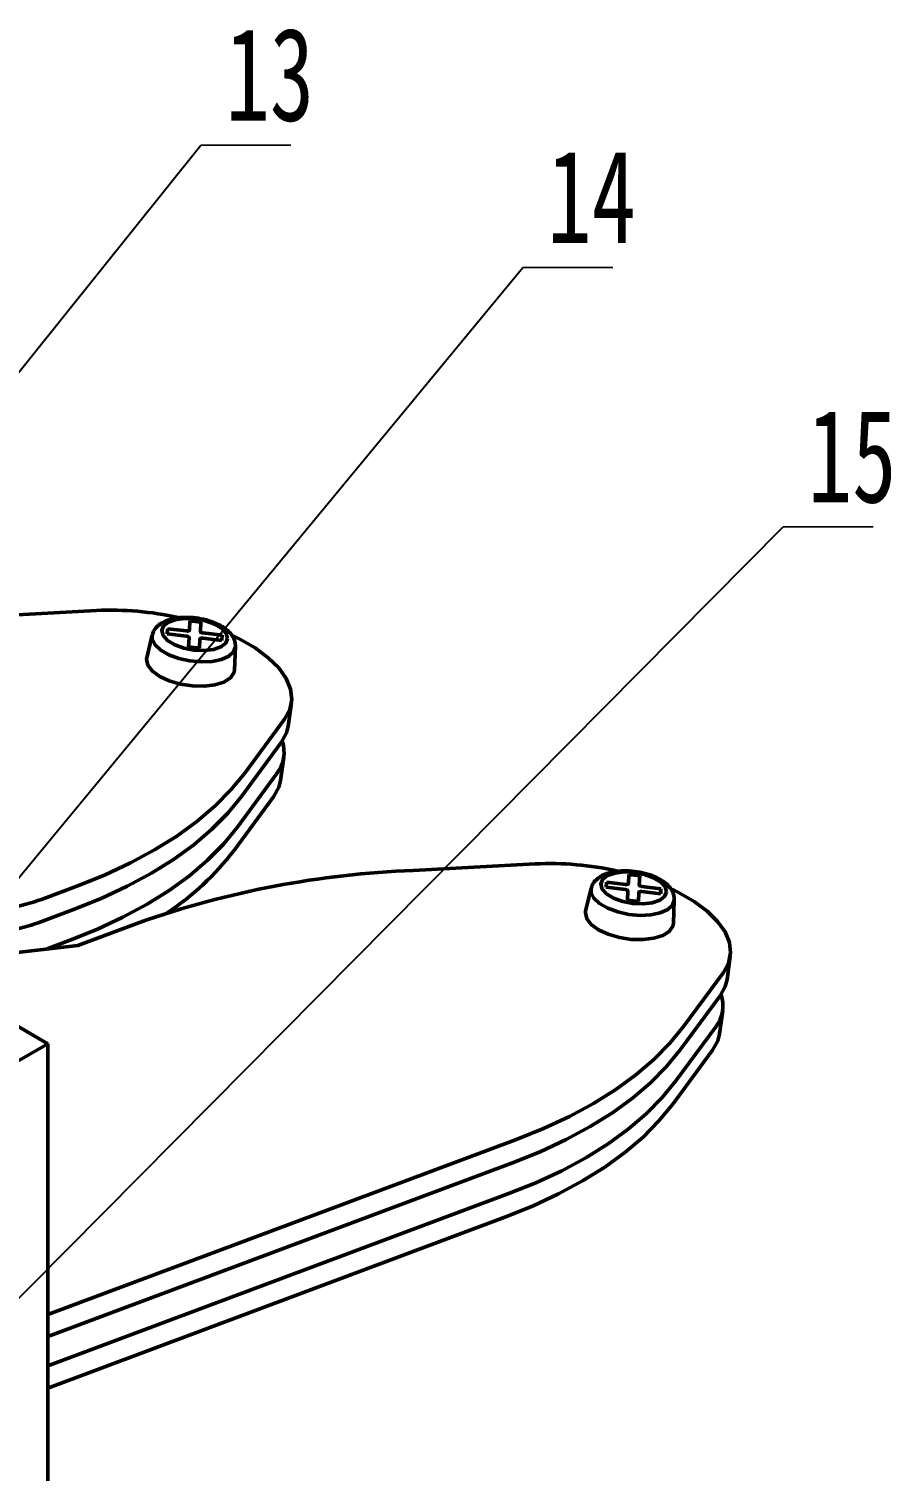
# Model space of a CAD drawing. Header units: millimetres. Extents: x 141 to 982, y 511 to 1105.
# Drawn here: x 769.1 to 801.5, y 732 to 786.2 of the extents above; entities that cross this region are included whole.
import ezdxf

# ---------------------------------------------------------------- set-up
doc = ezdxf.new("R2010")
doc.units = ezdxf.units.MM
doc.header["$LTSCALE"] = 0.3
doc.layers.add('粗实线', color=7, linetype='Continuous', lineweight=50)
doc.layers.add('细实线', color=3, linetype='Continuous', lineweight=18)
doc.styles.add('SLDTEXTSTYLE0', font='TXT', dxfattribs={"width": 0.7})
doc.styles.get("Standard").update_dxf_attribs({"font": 'txt', "bigfont": 'gbcbig.shx'})
doc.dimstyles.new('SLDDIMSTYLE0', dxfattribs={"dimtxt": 0, "dimasz": 4.08, "dimexe": 0, "dimexo": 0.0625, "dimgap": 0, "dimtad": 0, "dimtih": 1, "dimtoh": 1, "dimdec": 0, "dimrnd": 1e-09, "dimzin": 0, "dimdsep": 46, "dimtxsty": 'Standard', "dimsah": 1, "dimcen": 0.09, "dimadec": 0, "dimazin": 0, "dimtfac": 4.08, "dimtdec": 0, "dimtofl": 0, "dimtmove": 0, "dimatfit": 3, "dimfxl": 1, "dimfrac": 2, "dimtolj": 1, "dimtzin": 0, "dimarcsym": 0})

msp = doc.modelspace()

# ---------------------------------------------------------------- linework, layer by layer
at = {"layer": '粗实线'}
for p, q in [((771.663, 764.352), (767.076, 764.107)), ((775.16, 763.617), (775.178, 763.958)), ((775.178, 763.958), (775.588, 763.909)), ((775.588, 763.909), (775.57, 763.568)), ((773.763, 763.436), (773.555, 762.579)), ((774.328, 763.475), (774.338, 763.669)), ((775.049, 763.389), (774.328, 763.475)), ((774.338, 763.669), (775.059, 763.582)), ((775.129, 762.989), (775.146, 763.33)), ((775.556, 763.28), (775.539, 762.939)), ((776.379, 763.229), (775.658, 763.315)), ((775.667, 763.509), (776.388, 763.422)), ((776.388, 763.422), (776.379, 763.229)), ((775.539, 762.939), (775.129, 762.989)), ((776.852, 762.116), (776.888, 762.997)), ((773.545, 762.51), (773.555, 762.579)), ((778.871, 760.009), (778.994, 760.884)), ((777.236, 758.242), (778.734, 760.27)), ((777.113, 757.367), (778.611, 759.395)), ((778.584, 757.967), (778.707, 758.842)), ((776.95, 756.2), (778.448, 758.229)), ((776.827, 755.325), (778.325, 757.354)), ((788.162, 754.828), (783.575, 754.582)), ((790.827, 753.951), (790.837, 754.144)), ((790.837, 754.144), (791.558, 754.058)), ((791.66, 754.093), (791.677, 754.434)), ((791.677, 754.434), (792.087, 754.384)), ((792.087, 754.384), (792.07, 754.043)), ((769.599, 753.495), (770.922, 753.989)), ((790.262, 753.911), (790.054, 753.054)), ((791.548, 753.864), (790.827, 753.951)), ((791.628, 753.464), (791.645, 753.805)), ((792.038, 753.415), (791.628, 753.464)), ((792.055, 753.756), (792.038, 753.415)), ((792.878, 753.704), (792.157, 753.791)), ((792.167, 753.984), (792.887, 753.898)), ((792.887, 753.898), (792.878, 753.704)), ((793.352, 752.591), (793.387, 753.473)), ((769.476, 752.62), (770.8, 753.114)), ((790.044, 752.986), (790.054, 753.054)), ((773.279, 752.628), (770.958, 751.761)), ((769.808, 751.638), (770.636, 751.947)), ((795.37, 750.484), (795.493, 751.359)), ((793.735, 748.717), (795.233, 750.746)), ((793.613, 747.842), (795.111, 749.871)), ((795.083, 748.443), (795.206, 749.318)), ((768.661, 748.751), (769.84, 748.071)), ((793.449, 746.675), (794.947, 748.704)), ((769.84, 748.071), (672.259, 691.738)), ((769.84, 748.071), (769.84, 739.905)), ((793.326, 745.8), (794.824, 747.829)), ((769.84, 737.895), (787.421, 744.464)), ((769.84, 737.065), (787.299, 743.589)), ((769.84, 735.96), (787.135, 742.423)), ((769.84, 735.131), (787.012, 741.548)), ((769.84, 739.905), (769.84, 671.86))]:
    msp.add_line(p, q, dxfattribs=at)
at = {"layer": '粗实线', "flags": 128}
for points in [[(776.596, 763.3), (776.544, 763.488), (776.377, 763.672), (776.109, 763.835), (775.769, 763.959), (775.388, 764.034), (775.004, 764.052), (774.654, 764.01), (774.374, 763.913), (774.19, 763.771), (774.121, 763.598), (774.172, 763.41), (774.34, 763.225), (774.607, 763.063), (774.948, 762.938), (775.329, 762.864), (775.713, 762.846), (776.062, 762.888), (776.342, 762.984), (776.526, 763.126), (776.596, 763.3)], [(776.888, 762.994), (776.82, 762.801), (776.641, 762.636), (776.363, 762.512), (776.009, 762.438), (775.603, 762.419), (775.177, 762.456), (774.761, 762.548), (774.387, 762.686), (774.082, 762.861), (773.869, 763.06), (773.763, 763.269), (773.764, 763.438)], [(775.146, 763.33), (775.145, 763.339), (775.139, 763.349), (775.131, 763.358), (775.119, 763.366), (775.104, 763.374), (775.087, 763.38), (775.068, 763.385), (775.049, 763.389)], [(775.059, 763.582), (775.078, 763.581), (775.097, 763.581), (775.114, 763.584), (775.13, 763.588), (775.142, 763.593), (775.152, 763.6), (775.158, 763.609), (775.16, 763.617)], [(775.658, 763.315), (775.638, 763.317), (775.619, 763.316), (775.602, 763.314), (775.587, 763.31), (775.574, 763.304), (775.564, 763.297), (775.558, 763.289), (775.556, 763.28)], [(775.57, 763.568), (775.572, 763.559), (775.577, 763.549), (775.586, 763.54), (775.598, 763.531), (775.613, 763.524), (775.63, 763.517), (775.648, 763.512), (775.667, 763.509)], [(778.734, 760.27), (778.929, 760.627), (779.005, 761.006), (778.96, 761.399), (778.795, 761.798), (778.514, 762.194), (778.124, 762.579), (777.631, 762.943), (777.048, 763.28), (776.802, 763.401)], [(776.852, 762.116), (776.831, 762.008), (776.7, 761.817), (776.457, 761.664), (776.12, 761.558), (775.715, 761.508), (775.272, 761.518), (774.824, 761.586), (774.403, 761.709), (774.041, 761.876), (773.765, 762.075), (773.596, 762.292), (773.545, 762.51), (773.545, 762.51)], [(778.611, 759.395), (778.806, 759.752), (778.871, 760.009)], [(770.922, 753.989), (771.966, 754.409), (772.943, 754.865), (773.85, 755.354), (774.684, 755.875), (775.442, 756.426), (776.122, 757.005), (776.72, 757.611), (777.236, 758.242)], [(778.325, 757.354), (778.52, 757.71), (778.584, 757.967)], [(770.8, 753.114), (771.843, 753.534), (772.821, 753.99), (773.728, 754.479), (774.562, 755), (775.319, 755.551), (775.999, 756.13), (776.598, 756.736), (777.113, 757.367)], [(770.636, 751.947), (771.68, 752.368), (772.657, 752.823), (773.564, 753.312), (774.398, 753.833), (775.156, 754.384), (775.835, 754.964), (776.434, 755.57), (776.95, 756.2)], [(793.095, 753.775), (793.044, 753.963), (792.876, 754.148), (792.609, 754.31), (792.268, 754.435), (791.887, 754.509), (791.503, 754.527), (791.154, 754.485), (790.873, 754.389), (790.689, 754.247), (790.62, 754.073), (790.671, 753.885), (790.839, 753.701), (791.106, 753.538), (791.447, 753.414), (791.828, 753.339), (792.212, 753.322), (792.561, 753.363), (792.841, 753.46), (793.025, 753.602), (793.095, 753.775)], [(791.558, 754.058), (791.577, 754.056), (791.596, 754.057), (791.614, 754.059), (791.629, 754.063), (791.642, 754.069), (791.651, 754.076), (791.657, 754.084), (791.66, 754.093)], [(792.07, 754.043), (792.071, 754.034), (792.076, 754.024), (792.085, 754.015), (792.097, 754.007), (792.112, 753.999), (792.129, 753.993), (792.147, 753.988), (792.167, 753.984)], [(793.387, 753.469), (793.319, 753.276), (793.14, 753.112), (792.862, 752.988), (792.508, 752.913), (792.102, 752.894), (791.676, 752.931), (791.26, 753.023), (790.886, 753.161), (790.581, 753.337), (790.368, 753.536), (790.262, 753.744), (790.263, 753.913)], [(791.645, 753.805), (791.644, 753.814), (791.638, 753.824), (791.63, 753.833), (791.618, 753.842), (791.603, 753.849), (791.586, 753.856), (791.568, 753.861), (791.548, 753.864)], [(792.157, 753.791), (792.137, 753.792), (792.119, 753.792), (792.101, 753.789), (792.086, 753.785), (792.073, 753.78), (792.064, 753.773), (792.058, 753.765), (792.055, 753.756)], [(795.233, 750.746), (795.428, 751.102), (795.504, 751.481), (795.459, 751.875), (795.294, 752.274), (795.013, 752.67), (794.623, 753.054), (794.131, 753.418), (793.548, 753.755), (793.301, 753.876)], [(793.352, 752.591), (793.331, 752.483), (793.199, 752.293), (792.956, 752.139), (792.619, 752.033), (792.215, 751.983), (791.771, 751.993), (791.323, 752.062), (790.902, 752.184), (790.54, 752.351), (790.264, 752.55), (790.095, 752.767), (790.044, 752.986), (790.044, 752.986)], [(770.958, 751.761), (768.686, 751.502), (766.471, 751.182), (764.318, 750.804), (762.233, 750.366), (760.222, 749.872), (758.289, 749.321), (756.44, 748.716), (754.678, 748.058), (753.01, 747.349), (751.438, 746.59), (750.407, 746.035)], [(795.111, 749.871), (795.305, 750.227), (795.37, 750.484)], [(787.421, 744.464), (788.465, 744.885), (789.443, 745.34), (790.35, 745.829), (791.183, 746.35), (791.941, 746.901), (792.621, 747.481), (793.22, 748.086), (793.735, 748.717)], [(794.824, 747.829), (795.019, 748.185), (795.083, 748.443)], [(787.299, 743.589), (788.343, 744.01), (789.32, 744.465), (790.227, 744.954), (791.061, 745.475), (791.819, 746.026), (792.498, 746.605), (793.097, 747.211), (793.613, 747.842)], [(787.135, 742.423), (788.179, 742.843), (789.156, 743.298), (790.063, 743.787), (790.897, 744.308), (791.655, 744.859), (792.334, 745.439), (792.933, 746.045), (793.449, 746.675)], [(787.012, 741.548), (788.056, 741.968), (789.033, 742.423), (789.94, 742.912), (790.774, 743.433), (791.532, 743.984), (792.212, 744.564), (792.81, 745.17), (793.326, 745.8)]]:
    msp.add_lwpolyline(points, dxfattribs=at)
at = {"layer": '粗实线'}
for centre, radius, start, end in [((772.218, 752.807), 11.558, 77.4348, 92.75), ((777.415, 759.023), 1.302, 322.4431, 18.9506), ((768.698, 761.534), 10.229, 303.3851, 322.6268), ((784.916, 719.418), 35.19, 92.1839, 109.3093), ((788.717, 743.283), 11.558, 77.4348, 92.75), ((766.778, 761.445), 8.436, 274.1011, 289.5337), ((766.655, 760.57), 8.436, 274.1011, 289.5337), ((793.914, 749.498), 1.302, 322.4431, 18.9506)]:
    msp.add_arc(centre, radius, start, end, dxfattribs=at)
for points, knots in [([(776.888, 762.992), (776.885, 763.056), (776.878, 763.203), (776.774, 763.414), (776.592, 763.617), (776.328, 763.797), (775.987, 763.947), (775.597, 764.05), (775.191, 764.1), (774.793, 764.093), (774.425, 764.027), (774.123, 763.904), (773.909, 763.727), (773.788, 763.563), (773.776, 763.459), (773.773, 763.437)], [0, 0, 0, 0, 0.0558282, 0.1268508, 0.2024927, 0.2882565, 0.3789285, 0.4683771, 0.557072, 0.646194, 0.7368503, 0.8310351, 0.9093793, 0.9804646, 1, 1, 1, 1]), ([(793.387, 753.467), (793.384, 753.531), (793.378, 753.678), (793.273, 753.89), (793.091, 754.092), (792.827, 754.273), (792.486, 754.422), (792.096, 754.525), (791.69, 754.575), (791.293, 754.568), (790.924, 754.502), (790.622, 754.38), (790.408, 754.202), (790.287, 754.038), (790.275, 753.934), (790.272, 753.912)], [0, 0, 0, 0, 0.055828, 0.126851, 0.202493, 0.288256, 0.378928, 0.468377, 0.557072, 0.646194, 0.73685, 0.831035, 0.909379, 0.980465, 1, 1, 1, 1])]:
    msp.add_open_spline(points, degree=3, knots=knots, dxfattribs=at)
at = {"layer": '细实线'}
for p, q in [((775.59, 781.836), (778.974, 781.836)), ((778.974, 781.836), (775.59, 781.836)), ((775.59, 781.836), (778.974, 781.836)), ((778.974, 781.836), (775.59, 781.836)), ((775.59, 781.836), (778.974, 781.836)), ((778.974, 781.836), (775.59, 781.836)), ((787.692, 777.244), (791.076, 777.244)), ((791.076, 777.244), (787.692, 777.244)), ((787.692, 777.244), (791.076, 777.244)), ((791.076, 777.244), (787.692, 777.244)), ((787.692, 777.244), (791.076, 777.244)), ((791.076, 777.244), (787.692, 777.244)), ((797.483, 767.493), (800.867, 767.493)), ((800.867, 767.493), (797.483, 767.493)), ((797.483, 767.493), (800.867, 767.493)), ((800.867, 767.493), (797.483, 767.493)), ((797.483, 767.493), (800.867, 767.493)), ((800.867, 767.493), (797.483, 767.493))]:
    msp.add_line(p, q, dxfattribs=at)

# ---------------------------------------------------------------- texts
at = {"layer": '细实线', "char_height": 3.5, "attachment_point": 1, "style": 'SLDTEXTSTYLE0'}
for s, insert in [('13', (776.514, 786.255)), ('14', (788.616, 781.663)), ('15', (798.407, 771.912))]:
    msp.add_mtext(s, dxfattribs=dict(at, insert=insert))

# ---------------------------------------------------------------- leaders
at = {"layer": '细实线'}
for points in [[(722.889, 716.189), (775.59, 781.836)], [(739.121, 718.466), (787.692, 777.244)], [(741.994, 711.518), (797.483, 767.493)]]:
    msp.add_leader(points, dimstyle='SLDDIMSTYLE0', dxfattribs=at)

doc.saveas('drawing.dxf')
